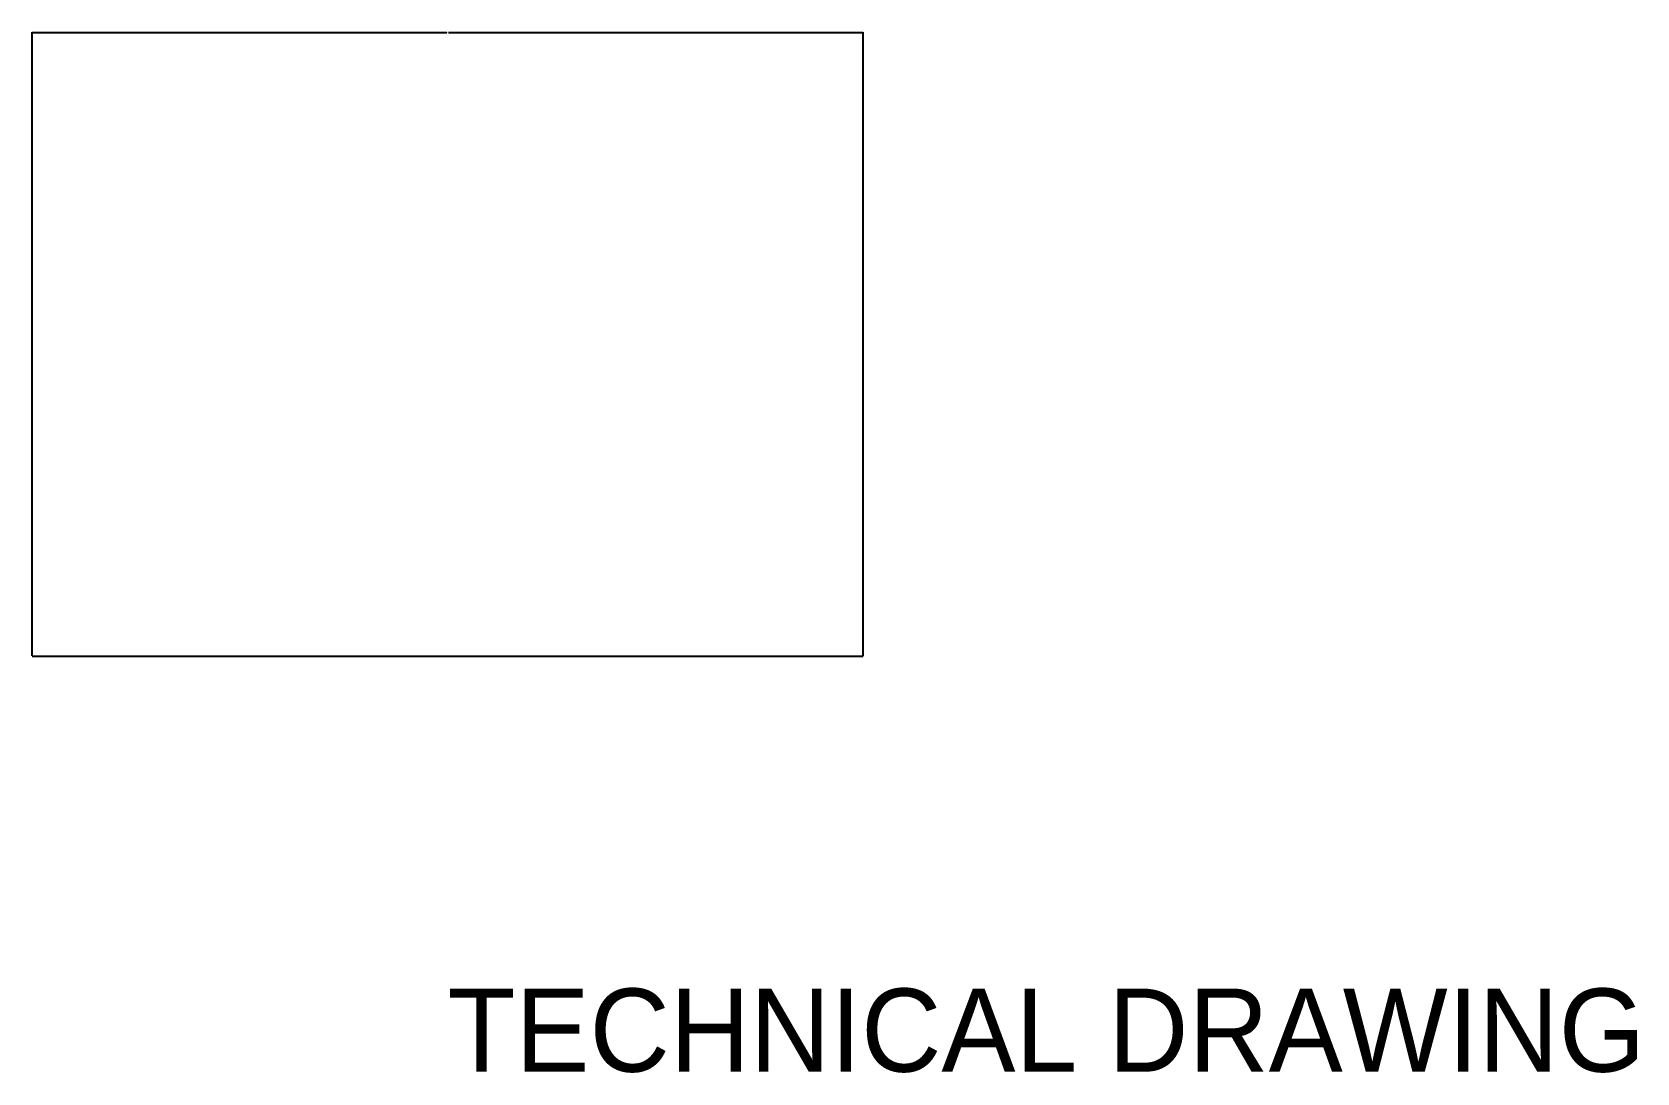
# Model space of a CAD drawing. Header units: millimetres. Extents: x 1000 to 4863, y -3 to 2501.
import ezdxf

# ---------------------------------------------------------------- set-up
doc = ezdxf.new("R2010")
doc.units = ezdxf.units.MM
doc.styles.add('OpenSansCondensed-Light', font='OpenSansCondensed-Light.ttf')
doc.dimstyles.new('STRUCTURAL', dxfattribs={"dimtxt": 2.5, "dimasz": 2.5, "dimexe": 1.25, "dimexo": 0.625, "dimtad": 1, "dimcen": 2.5, "dimazin": 3, "dimtfac": 1, "dimtmove": 0, "dimatfit": 3})

# ---------------------------------------------------------------- blocks, each defined once
blk = doc.blocks.new('_CLOSEDFILLED')
at = {"color": 0, "linetype": 'BYBLOCK'}
blk.add_solid([(-1, 0), (0, 0), (-1, 0)], dxfattribs=at)
blk = doc.blocks.new('*D1')
for p, q in [((1000, 1000.625), (1000, 2501.25)), ((1000.25, 2500), (1998, 2500)), ((2002, 2500), (2999.75, 2500)), ((3000, 1000.625), (3000, 2501.25))]:
    blk.add_line(p, q)
at = {"layer": 'Defpoints'}
for p in [(1000, 2500), (1000, 1000), (3000, 1000)]:
    blk.add_point(p, dxfattribs=at)
at = {"xscale": 0.25, "yscale": 0.25, "rotation": 180}
blk.add_blockref('_CLOSEDFILLED', (1000, 2500), dxfattribs=at)
at = {"xscale": 0.25, "yscale": 0.25}
blk.add_blockref('_CLOSEDFILLED', (3000, 2500), dxfattribs=at)
at = {"insert": (2000, 2500), "char_height": 1, "attachment_point": 5, "style": 'OpenSansCondensed-Light'}
blk.add_mtext('2000', dxfattribs=at)

msp = doc.modelspace()

# ---------------------------------------------------------------- linework, layer by layer
msp.add_line((1000, 1000), (3000, 1000))

# ---------------------------------------------------------------- texts
msp.add_text('TECHNICAL DRAWING', height=200).set_placement((2000, 0))

# ---------------------------------------------------------------- dimensions: what is measured, and where the dimension line sits
dim = msp.add_linear_dim(base=(1000, 2500), p1=(1000, 1000), p2=(3000, 1000), dimstyle='STRUCTURAL')
dim.commit()
dim.dimension.update_dxf_attribs({"geometry": '*D1', "text_midpoint": (2000, 2500)})

doc.saveas('drawing.dxf')
